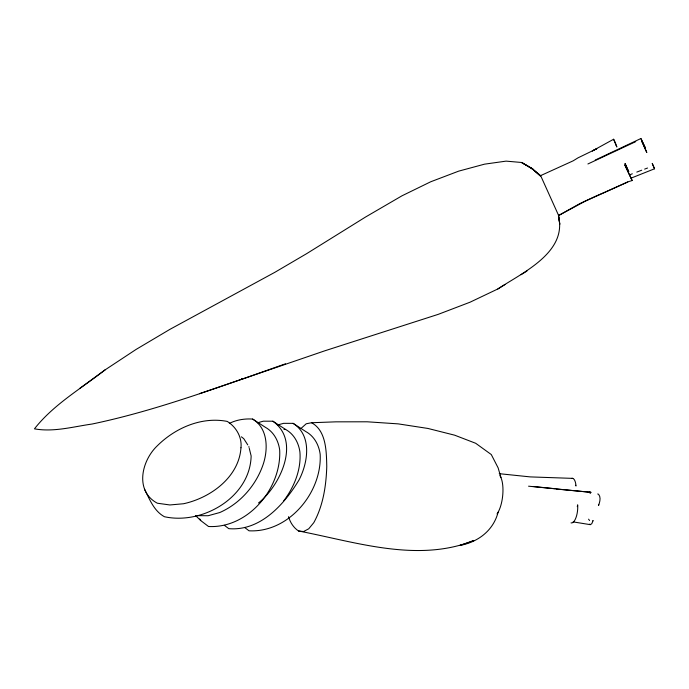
<?xml version="1.0" encoding="UTF-8"?>
<svg xmlns="http://www.w3.org/2000/svg" width="689" height="689" viewBox="0 0 689 689"><rect width="100%" height="100%" fill="white"/><g stroke="black" fill="none" stroke-linecap="round" stroke-linejoin="round"><path stroke-width="1.03" d="M504.951 284.591L497.811 288.975L470.044 302.204L438.238 314.348L324.605 350.873L240.969 379.544L242.192 379.096C192.842 396.27 143.252 413.357 92.016 424.045C72.991 426.724 53.733 432.313 34.45 428.842C53.423 404.65 80.846 388.794 104.831 370.053L136.052 349.452L169.976 329.316L274.842 272.319L306.708 253.621L365.592 217.001L401.988 195.805L430.694 181.784L458.685 171.139L484.539 164.163L506.088 161.131L521.59 162.483L531.46 168.107L540.632 175.617L558.624 215.493L585.159 201.214L627.748 182.042M558.624 215.493L579.966 203.539L594.521 196.744M613.606 139.247L616.862 146.998A34.95 0.62 65.6 0 1 615.656 143.398L613.606 139.247L592.307 150.951L596.803 148.721L577.95 157.876L573.179 160.821L540.632 175.617M632.123 180.544L632.132 180.406A34.95 0.62 65.6 0 1 624.759 164.774L632.123 180.544L627.757 181.905L606.148 191.654M598.663 504.382L598.569 505.485C599.809 502.04 601.196 497.32 598.543 494.228L597.69 493.987M498.095 512.254C493.376 530.418 478.226 542.036 460.037 545.421L474.075 540.452C417.56 563.171 355.326 541.89 298.501 530.978C293.531 527.636 290.19 522.434 288.545 516.69M590.103 493.513L590.904 492.308L528.558 486.193M283.79 500.748C294.255 486.882 301.326 469.631 299.913 451.993C298.647 442.794 293.945 434.027 285.625 429.462L272.861 421.203L263.327 421.186L257.626 422.753M301.067 428.412L306.217 423.778L311.523 422.736L335.844 421.84L367.22 421.797L398.199 423.873L427.947 428.455L454.637 435.181L475.686 443.277L491.291 454.559L498.147 467.909L500.946 477.572M497.811 288.975C522.073 272.844 567.77 252.493 558.4 215.7M258.478 503.013C279.984 485.805 301.377 441.494 272.861 421.203M79.562 388.544L105.477 369.597M592.755 520.815L593.177 520.514L591.739 523.743L590.24 524.648L573.17 521.9M520.996 274.713L526.956 271.061M641.071 138.877L645.214 147.67L640.942 138.506L595.236 160.063M229.325 423.442C236.473 419.79 244.621 418.55 252.613 419.058L265.377 427.309C273.697 431.874 278.39 440.641 279.665 449.848C281.792 488.088 248.186 528.635 208.526 526.499L200.732 520.574L195.564 515.57M635.714 141.641L587.906 163.973M605.2 192.076L595.356 196.356M631.253 178.063L654.55 168.788L652.225 163.414L654.516 168.788M629.737 174.808L632.338 173.8M636.791 172.086L641.735 170.2M644.637 169.115L647.539 168.03M589.216 492.359L590.051 492.058M240.969 379.544L285.47 363.809M199.5 393.686L242.192 379.096M277.874 424.898L283.584 423.339L293.109 423.356L305.873 431.607C314.193 436.171 318.895 444.939 320.161 454.146C322.288 492.385 288.682 532.933 249.022 530.797L244.595 527.447M572.766 478.381L530.263 476.9L499.232 473.679M283.971 429.471L285.625 429.462M197.243 515.656L208.112 515.734L219.808 512.521C240.134 503.547 255.877 485.53 263.095 464.619C268.297 449.314 268.107 428.274 252.613 419.058M590.904 492.308L556.454 489.052M298.501 530.978L303.556 531.555L308.741 528.79L313.788 522.667C323.21 505.571 326.173 485.685 326.767 466.427C326.405 451.812 326.414 430.608 311.523 422.736M555.437 488.751L533.243 486.503M224.347 525.302L228.774 528.652C260.278 531.331 284.264 504.477 299.086 479.863C308.069 462.414 312.238 435.474 293.109 423.356M241.374 436.817L243.76 438.669L247.773 444.913M589.595 524.122L590.24 524.648M540.495 176.074L531.46 168.107L540.512 176.065M589.569 520.522L588.57 519.161M199.732 518.912L200.732 520.574M144.552 489.285C149.685 499.404 153.888 510.928 164.395 516.716C202.445 525.113 250.167 497.303 251.141 455.963L249.272 448.375M625.224 163.818L628.773 171.733M248.867 446.575L249.022 447.376M558.503 216.579L559.787 224.321L558.624 215.252M624.992 163.457A34.95 0.62 65.6 0 1 628.652 171.673M499.887 475.591A21.97 8.242 -83.9 0 1 502.815 494.228A21.97 8.242 -83.9 0 1 497.053 513.899M571.035 522.882A12.962 4.866 -83.9 0 0 577.675 504.839A34.95 13.117 -83.9 0 1 577.279 506.63M571.482 478.459A12.962 4.866 -83.9 0 1 576.013 485.995A34.95 13.117 -83.9 0 0 575.427 485.245M240.969 447.747C239.023 477.193 210.515 497.897 183.532 503.745L169.882 504.959L157.376 503.228C134.493 491.136 141.478 460.838 157.238 445.861C175.282 427.912 201.696 416.406 227.258 421.418C236.155 426.947 242.14 437.179 240.969 447.747M524.174 163.913L521.59 162.483L533.14 169.373L524.174 163.913M646.756 152.39L641.941 141.572L646.756 152.39"/></g></svg>
